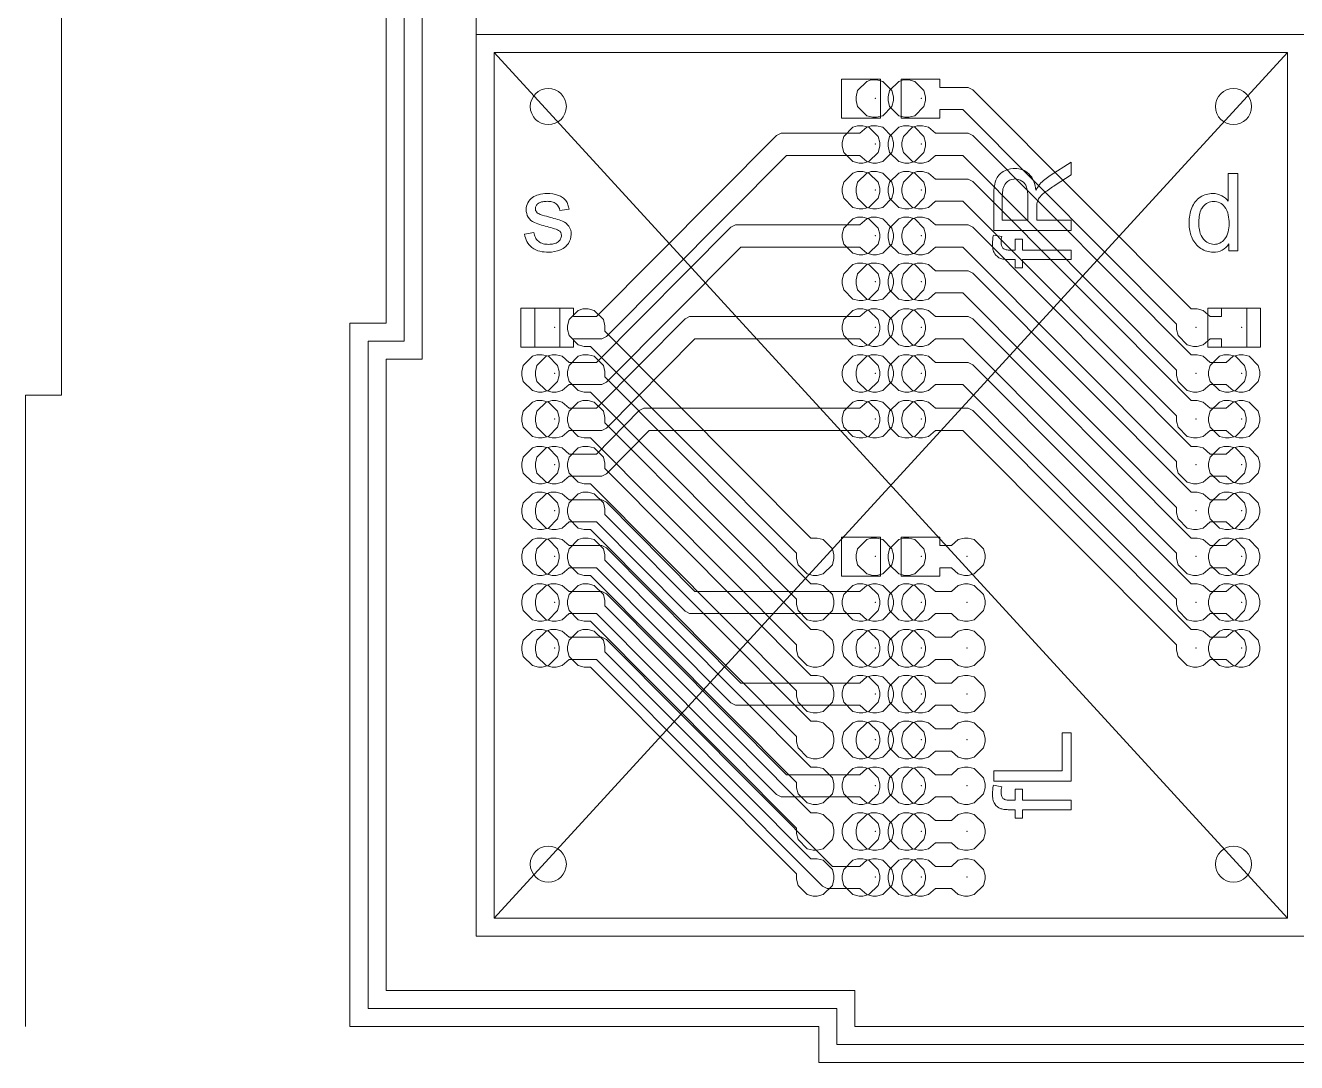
# Model space of a CAD drawing. Header units: millimetres. Extents: x -18 to 106, y 0 to 123.
# Drawn here: x -18 to 52.5, y 0 to 57.5 of the extents above; entities that cross this region are included whole.
import ezdxf

# ---------------------------------------------------------------- set-up
doc = ezdxf.new("R2010")
doc.units = ezdxf.units.MM
for name, color, linetype, lineweight, true_color in [('bottom', 5, 'CONTINUOUS', 5, 0x0000ff), ('drill', 1, 'CONTINUOUS', 5, 0xff0000), ('drill325', 7, 'CONTINUOUS', 5, 0xffffff), ('final_cut', 94, 'CONTINUOUS', 5, 0x007f00), ('okvir', 7, 'CONTINUOUS', 5, 0xffffff), ('rotacija', 23, 'CONTINUOUS', 5, 0xa56752), ('rotacija_unutarnja', 7, 'CONTINUOUS', 5, 0xffffff), ('rotacija_vanjska', 7, 'CONTINUOUS', 5, 0xffffff), ('slova', 7, 'CONTINUOUS', 5, 0xffffff), ('top', 6, 'CONTINUOUS', 5, 0xff00ff)]:
    doc.layers.add(name, color=color, linetype=linetype, lineweight=lineweight, true_color=true_color)

msp = doc.modelspace()

# ---------------------------------------------------------------- linework, layer by layer
at = {"layer": 'bottom'}
for points in [[(28.912667, 54.482), (28.912667, 54.482), (28.658667, 54.397333), (28.150667, 53.889333), (28.066, 53.550667), (28.066, 53.339), (28.150667, 53.000333), (28.658667, 52.492333), (28.997333, 52.407667), (29.209, 52.407667), (29.547667, 52.492333), (30.055667, 53.000333), (30.140333, 53.339), (30.140333, 53.550667), (30.055667, 53.889333), (29.547667, 54.397333), (29.209, 54.482)], [(30.563667, 54.524333), (30.563667, 54.524333), (30.563667, 52.365333), (32.722667, 52.365333), (32.722667, 52.831), (33.992667, 52.831), (45.846, 40.935333), (45.846, 40.639), (45.930667, 40.300333), (46.438667, 39.792333), (46.777333, 39.707667), (46.989, 39.707667), (47.327667, 39.792333), (47.708667, 40.131), (48.343667, 40.131), (48.343667, 39.665333), (50.502667, 39.665333), (50.502667, 41.824333), (48.343667, 41.824333), (48.343667, 41.358667), (47.708667, 41.358667), (47.327667, 41.697333), (46.989, 41.782), (46.650333, 41.782), (34.543, 53.931667), (34.289, 54.058667), (32.722667, 54.058667), (32.722667, 54.524333)], [(28.912667, 51.942), (28.912667, 51.942), (28.658667, 51.857333), (28.277667, 51.518667), (23.917333, 51.518667), (23.663333, 51.391667), (13.672667, 41.358667), (12.402667, 41.358667), (12.402667, 41.824333), (10.243667, 41.824333), (10.243667, 39.665333), (12.402667, 39.665333), (12.402667, 40.131), (13.969, 40.131), (14.223, 40.258), (24.213667, 50.291), (28.277667, 50.291), (28.658667, 49.952333), (28.997333, 49.867667), (29.209, 49.867667), (29.547667, 49.952333), (30.055667, 50.460333), (30.140333, 50.799), (30.140333, 51.010667), (30.055667, 51.349333), (29.547667, 51.857333), (29.209, 51.942)], [(31.452667, 51.942), (31.452667, 51.942), (31.198667, 51.857333), (30.690667, 51.349333), (30.606, 51.010667), (30.606, 50.799), (30.690667, 50.460333), (31.198667, 49.952333), (31.537333, 49.867667), (31.749, 49.867667), (32.087667, 49.952333), (32.468667, 50.291), (33.992667, 50.291), (45.846, 38.395333), (45.846, 38.099), (45.930667, 37.760333), (46.438667, 37.252333), (46.777333, 37.167667), (46.989, 37.167667), (47.327667, 37.252333), (47.708667, 37.591), (48.597667, 37.591), (48.978667, 37.252333), (49.317333, 37.167667), (49.529, 37.167667), (49.867667, 37.252333), (50.375667, 37.760333), (50.460333, 38.099), (50.460333, 38.310667), (50.375667, 38.649333), (49.867667, 39.157333), (49.529, 39.242), (49.317333, 39.242), (48.978667, 39.157333), (48.597667, 38.818667), (47.708667, 38.818667), (47.327667, 39.157333), (46.989, 39.242), (46.650333, 39.242), (34.543, 51.391667), (34.289, 51.518667), (32.468667, 51.518667), (32.087667, 51.857333), (31.749, 51.942)], [(28.912667, 49.402), (28.912667, 49.402), (28.658667, 49.317333), (28.150667, 48.809333), (28.066, 48.470667), (28.066, 48.259), (28.150667, 47.920333), (28.658667, 47.412333), (28.997333, 47.327667), (29.209, 47.327667), (29.547667, 47.412333), (30.055667, 47.920333), (30.140333, 48.259), (30.140333, 48.470667), (30.055667, 48.809333), (29.547667, 49.317333), (29.209, 49.402)], [(31.452667, 49.402), (31.452667, 49.402), (31.198667, 49.317333), (30.690667, 48.809333), (30.606, 48.470667), (30.606, 48.259), (30.690667, 47.920333), (31.198667, 47.412333), (31.537333, 47.327667), (31.749, 47.327667), (32.087667, 47.412333), (32.468667, 47.751), (33.992667, 47.751), (45.846, 35.855333), (45.846, 35.559), (45.930667, 35.220333), (46.438667, 34.712333), (46.777333, 34.627667), (46.989, 34.627667), (47.327667, 34.712333), (47.708667, 35.051), (48.597667, 35.051), (48.978667, 34.712333), (49.317333, 34.627667), (49.529, 34.627667), (49.867667, 34.712333), (50.375667, 35.220333), (50.460333, 35.559), (50.460333, 35.770667), (50.375667, 36.109333), (49.867667, 36.617333), (49.529, 36.702), (49.317333, 36.702), (48.978667, 36.617333), (48.597667, 36.278667), (47.708667, 36.278667), (47.327667, 36.617333), (46.989, 36.702), (46.650333, 36.702), (34.543, 48.851667), (34.289, 48.978667), (32.468667, 48.978667), (32.087667, 49.317333), (31.749, 49.402)], [(28.912667, 46.862), (28.912667, 46.862), (28.658667, 46.777333), (28.277667, 46.438667), (21.377333, 46.438667), (21.123333, 46.311667), (13.672667, 38.818667), (12.148667, 38.818667), (11.767667, 39.157333), (11.429, 39.242), (11.217333, 39.242), (10.878667, 39.157333), (10.370667, 38.649333), (10.286, 38.310667), (10.286, 38.099), (10.370667, 37.760333), (10.878667, 37.252333), (11.217333, 37.167667), (11.429, 37.167667), (11.767667, 37.252333), (12.148667, 37.591), (13.969, 37.591), (14.223, 37.718), (21.673667, 45.211), (28.277667, 45.211), (28.658667, 44.872333), (28.997333, 44.787667), (29.209, 44.787667), (29.547667, 44.872333), (30.055667, 45.380333), (30.140333, 45.719), (30.140333, 45.930667), (30.055667, 46.269333), (29.547667, 46.777333), (29.209, 46.862)], [(31.452667, 46.862), (31.452667, 46.862), (31.198667, 46.777333), (30.690667, 46.269333), (30.606, 45.930667), (30.606, 45.719), (30.690667, 45.380333), (31.198667, 44.872333), (31.537333, 44.787667), (31.749, 44.787667), (32.087667, 44.872333), (32.468667, 45.211), (33.992667, 45.211), (45.846, 33.315333), (45.846, 33.019), (45.930667, 32.680333), (46.438667, 32.172333), (46.777333, 32.087667), (46.989, 32.087667), (47.327667, 32.172333), (47.708667, 32.511), (48.597667, 32.511), (48.978667, 32.172333), (49.317333, 32.087667), (49.529, 32.087667), (49.867667, 32.172333), (50.375667, 32.680333), (50.460333, 33.019), (50.460333, 33.230667), (50.375667, 33.569333), (49.867667, 34.077333), (49.529, 34.162), (49.317333, 34.162), (48.978667, 34.077333), (48.597667, 33.738667), (47.708667, 33.738667), (47.327667, 34.077333), (46.989, 34.162), (46.650333, 34.162), (34.543, 46.311667), (34.289, 46.438667), (32.468667, 46.438667), (32.087667, 46.777333), (31.749, 46.862)], [(28.912667, 44.322), (28.912667, 44.322), (28.658667, 44.237333), (28.150667, 43.729333), (28.066, 43.390667), (28.066, 43.179), (28.150667, 42.840333), (28.658667, 42.332333), (28.997333, 42.247667), (29.209, 42.247667), (29.547667, 42.332333), (30.055667, 42.840333), (30.140333, 43.179), (30.140333, 43.390667), (30.055667, 43.729333), (29.547667, 44.237333), (29.209, 44.322)], [(31.452667, 44.322), (31.452667, 44.322), (31.198667, 44.237333), (30.690667, 43.729333), (30.606, 43.390667), (30.606, 43.179), (30.690667, 42.840333), (31.198667, 42.332333), (31.537333, 42.247667), (31.749, 42.247667), (32.087667, 42.332333), (32.468667, 42.671), (33.992667, 42.671), (45.846, 30.775333), (45.846, 30.479), (45.930667, 30.140333), (46.438667, 29.632333), (46.777333, 29.547667), (46.989, 29.547667), (47.327667, 29.632333), (47.708667, 29.971), (48.597667, 29.971), (48.978667, 29.632333), (49.317333, 29.547667), (49.529, 29.547667), (49.867667, 29.632333), (50.375667, 30.140333), (50.460333, 30.479), (50.460333, 30.690667), (50.375667, 31.029333), (49.867667, 31.537333), (49.529, 31.622), (49.317333, 31.622), (48.978667, 31.537333), (48.597667, 31.198667), (47.708667, 31.198667), (47.327667, 31.537333), (46.989, 31.622), (46.650333, 31.622), (34.543, 43.771667), (34.289, 43.898667), (32.468667, 43.898667), (32.087667, 44.237333), (31.749, 44.322)], [(28.912667, 41.782), (28.912667, 41.782), (28.658667, 41.697333), (28.277667, 41.358667), (18.837333, 41.358667), (18.583333, 41.231667), (13.672667, 36.278667), (12.148667, 36.278667), (11.767667, 36.617333), (11.429, 36.702), (11.217333, 36.702), (10.878667, 36.617333), (10.370667, 36.109333), (10.286, 35.770667), (10.286, 35.559), (10.370667, 35.220333), (10.878667, 34.712333), (11.217333, 34.627667), (11.429, 34.627667), (11.767667, 34.712333), (12.148667, 35.051), (13.969, 35.051), (14.223, 35.178), (19.133667, 40.131), (28.277667, 40.131), (28.658667, 39.792333), (28.997333, 39.707667), (29.209, 39.707667), (29.547667, 39.792333), (30.055667, 40.300333), (30.140333, 40.639), (30.140333, 40.850667), (30.055667, 41.189333), (29.547667, 41.697333), (29.209, 41.782)], [(31.452667, 41.782), (31.452667, 41.782), (31.198667, 41.697333), (30.690667, 41.189333), (30.606, 40.850667), (30.606, 40.639), (30.690667, 40.300333), (31.198667, 39.792333), (31.537333, 39.707667), (31.749, 39.707667), (32.087667, 39.792333), (32.468667, 40.131), (33.992667, 40.131), (45.846, 28.235333), (45.846, 27.939), (45.930667, 27.600333), (46.438667, 27.092333), (46.777333, 27.007667), (46.989, 27.007667), (47.327667, 27.092333), (47.708667, 27.431), (48.597667, 27.431), (48.978667, 27.092333), (49.317333, 27.007667), (49.529, 27.007667), (49.867667, 27.092333), (50.375667, 27.600333), (50.460333, 27.939), (50.460333, 28.150667), (50.375667, 28.489333), (49.867667, 28.997333), (49.529, 29.082), (49.317333, 29.082), (48.978667, 28.997333), (48.597667, 28.658667), (47.708667, 28.658667), (47.327667, 28.997333), (46.989, 29.082), (46.650333, 29.082), (34.543, 41.231667), (34.289, 41.358667), (32.468667, 41.358667), (32.087667, 41.697333), (31.749, 41.782)], [(28.912667, 39.242), (28.912667, 39.242), (28.658667, 39.157333), (28.150667, 38.649333), (28.066, 38.310667), (28.066, 38.099), (28.150667, 37.760333), (28.658667, 37.252333), (28.997333, 37.167667), (29.209, 37.167667), (29.547667, 37.252333), (30.055667, 37.760333), (30.140333, 38.099), (30.140333, 38.310667), (30.055667, 38.649333), (29.547667, 39.157333), (29.209, 39.242)], [(31.452667, 39.242), (31.452667, 39.242), (31.198667, 39.157333), (30.690667, 38.649333), (30.606, 38.310667), (30.606, 38.099), (30.690667, 37.760333), (31.198667, 37.252333), (31.537333, 37.167667), (31.749, 37.167667), (32.087667, 37.252333), (32.468667, 37.591), (33.992667, 37.591), (45.846, 25.695333), (45.846, 25.399), (45.930667, 25.060333), (46.438667, 24.552333), (46.777333, 24.467667), (46.989, 24.467667), (47.327667, 24.552333), (47.708667, 24.891), (48.597667, 24.891), (48.978667, 24.552333), (49.317333, 24.467667), (49.529, 24.467667), (49.867667, 24.552333), (50.375667, 25.060333), (50.460333, 25.399), (50.460333, 25.610667), (50.375667, 25.949333), (49.867667, 26.457333), (49.529, 26.542), (49.317333, 26.542), (48.978667, 26.457333), (48.597667, 26.118667), (47.708667, 26.118667), (47.327667, 26.457333), (46.989, 26.542), (46.650333, 26.542), (34.543, 38.691667), (34.289, 38.818667), (32.468667, 38.818667), (32.087667, 39.157333), (31.749, 39.242)], [(28.912667, 36.702), (28.912667, 36.702), (28.658667, 36.617333), (28.277667, 36.278667), (16.297333, 36.278667), (16.043333, 36.151667), (13.672667, 33.738667), (12.148667, 33.738667), (11.767667, 34.077333), (11.429, 34.162), (11.217333, 34.162), (10.878667, 34.077333), (10.370667, 33.569333), (10.286, 33.230667), (10.286, 33.019), (10.370667, 32.680333), (10.878667, 32.172333), (11.217333, 32.087667), (11.429, 32.087667), (11.767667, 32.172333), (12.148667, 32.511), (13.969, 32.511), (14.223, 32.638), (16.593667, 35.051), (28.277667, 35.051), (28.658667, 34.712333), (28.997333, 34.627667), (29.209, 34.627667), (29.547667, 34.712333), (30.055667, 35.220333), (30.140333, 35.559), (30.140333, 35.770667), (30.055667, 36.109333), (29.547667, 36.617333), (29.209, 36.702)], [(31.452667, 36.702), (31.452667, 36.702), (31.198667, 36.617333), (30.690667, 36.109333), (30.606, 35.770667), (30.606, 35.559), (30.690667, 35.220333), (31.198667, 34.712333), (31.537333, 34.627667), (31.749, 34.627667), (32.087667, 34.712333), (32.468667, 35.051), (33.992667, 35.051), (45.846, 23.155333), (45.846, 22.859), (45.930667, 22.520333), (46.438667, 22.012333), (46.777333, 21.927667), (46.989, 21.927667), (47.327667, 22.012333), (47.708667, 22.351), (48.597667, 22.351), (48.978667, 22.012333), (49.317333, 21.927667), (49.529, 21.927667), (49.867667, 22.012333), (50.375667, 22.520333), (50.460333, 22.859), (50.460333, 23.070667), (50.375667, 23.409333), (49.867667, 23.917333), (49.529, 24.002), (49.317333, 24.002), (48.978667, 23.917333), (48.597667, 23.578667), (47.708667, 23.578667), (47.327667, 23.917333), (46.989, 24.002), (46.650333, 24.002), (34.543, 36.151667), (34.289, 36.278667), (32.468667, 36.278667), (32.087667, 36.617333), (31.749, 36.702)], [(11.132667, 31.622), (11.132667, 31.622), (10.878667, 31.537333), (10.370667, 31.029333), (10.286, 30.690667), (10.286, 30.479), (10.370667, 30.140333), (10.878667, 29.632333), (11.217333, 29.547667), (11.429, 29.547667), (11.767667, 29.632333), (12.148667, 29.971), (13.672667, 29.971), (18.583333, 25.018), (18.837333, 24.891), (28.277667, 24.891), (28.658667, 24.552333), (28.997333, 24.467667), (29.209, 24.467667), (29.547667, 24.552333), (30.055667, 25.060333), (30.140333, 25.399), (30.140333, 25.610667), (30.055667, 25.949333), (29.547667, 26.457333), (29.209, 26.542), (28.997333, 26.542), (28.658667, 26.457333), (28.277667, 26.118667), (19.133667, 26.118667), (14.223, 31.071667), (13.969, 31.198667), (12.148667, 31.198667), (11.767667, 31.537333), (11.429, 31.622)], [(11.132667, 29.082), (11.132667, 29.082), (10.878667, 28.997333), (10.370667, 28.489333), (10.286, 28.150667), (10.286, 27.939), (10.370667, 27.600333), (10.878667, 27.092333), (11.217333, 27.007667), (11.429, 27.007667), (11.767667, 27.092333), (12.148667, 27.431), (13.672667, 27.431), (21.123333, 19.938), (21.377333, 19.811), (28.277667, 19.811), (28.658667, 19.472333), (28.997333, 19.387667), (29.209, 19.387667), (29.547667, 19.472333), (30.055667, 19.980333), (30.140333, 20.319), (30.140333, 20.530667), (30.055667, 20.869333), (29.547667, 21.377333), (29.209, 21.462), (28.997333, 21.462), (28.658667, 21.377333), (28.277667, 21.038667), (21.673667, 21.038667), (14.223, 28.531667), (13.969, 28.658667), (12.148667, 28.658667), (11.767667, 28.997333), (11.429, 29.082)], [(28.912667, 29.082), (28.912667, 29.082), (28.658667, 28.997333), (28.150667, 28.489333), (28.066, 28.150667), (28.066, 27.939), (28.150667, 27.600333), (28.658667, 27.092333), (28.997333, 27.007667), (29.209, 27.007667), (29.547667, 27.092333), (30.055667, 27.600333), (30.140333, 27.939), (30.140333, 28.150667), (30.055667, 28.489333), (29.547667, 28.997333), (29.209, 29.082)], [(30.563667, 29.124333), (30.563667, 29.124333), (30.563667, 26.965333), (32.722667, 26.965333), (32.722667, 27.431), (33.357667, 27.431), (33.738667, 27.092333), (34.077333, 27.007667), (34.289, 27.007667), (34.627667, 27.092333), (35.135667, 27.600333), (35.220333, 27.939), (35.220333, 28.150667), (35.135667, 28.489333), (34.627667, 28.997333), (34.289, 29.082), (34.077333, 29.082), (33.738667, 28.997333), (33.357667, 28.658667), (32.722667, 28.658667), (32.722667, 29.124333)], [(11.132667, 26.542), (11.132667, 26.542), (10.878667, 26.457333), (10.370667, 25.949333), (10.286, 25.610667), (10.286, 25.399), (10.370667, 25.060333), (10.878667, 24.552333), (11.217333, 24.467667), (11.429, 24.467667), (11.767667, 24.552333), (12.148667, 24.891), (13.672667, 24.891), (23.663333, 14.858), (23.917333, 14.731), (28.277667, 14.731), (28.658667, 14.392333), (28.997333, 14.307667), (29.209, 14.307667), (29.547667, 14.392333), (30.055667, 14.900333), (30.140333, 15.239), (30.140333, 15.450667), (30.055667, 15.789333), (29.547667, 16.297333), (29.209, 16.382), (28.997333, 16.382), (28.658667, 16.297333), (28.277667, 15.958667), (24.213667, 15.958667), (14.223, 25.991667), (13.969, 26.118667), (12.148667, 26.118667), (11.767667, 26.457333), (11.429, 26.542)], [(31.452667, 26.542), (31.452667, 26.542), (31.198667, 26.457333), (30.690667, 25.949333), (30.606, 25.610667), (30.606, 25.399), (30.690667, 25.060333), (31.198667, 24.552333), (31.537333, 24.467667), (31.749, 24.467667), (32.087667, 24.552333), (32.468667, 24.891), (33.357667, 24.891), (33.738667, 24.552333), (34.077333, 24.467667), (34.289, 24.467667), (34.627667, 24.552333), (35.135667, 25.060333), (35.220333, 25.399), (35.220333, 25.610667), (35.135667, 25.949333), (34.627667, 26.457333), (34.289, 26.542), (34.077333, 26.542), (33.738667, 26.457333), (33.357667, 26.118667), (32.468667, 26.118667), (32.087667, 26.457333), (31.749, 26.542)], [(11.132667, 24.002), (11.132667, 24.002), (10.878667, 23.917333), (10.370667, 23.409333), (10.286, 23.070667), (10.286, 22.859), (10.370667, 22.520333), (10.878667, 22.012333), (11.217333, 21.927667), (11.429, 21.927667), (11.767667, 22.012333), (12.148667, 22.351), (13.672667, 22.351), (26.203333, 9.778), (26.457333, 9.651), (28.277667, 9.651), (28.658667, 9.312333), (28.997333, 9.227667), (29.209, 9.227667), (29.547667, 9.312333), (30.055667, 9.820333), (30.140333, 10.159), (30.140333, 10.370667), (30.055667, 10.709333), (29.547667, 11.217333), (29.209, 11.302), (28.997333, 11.302), (28.658667, 11.217333), (28.277667, 10.878667), (26.753667, 10.878667), (14.223, 23.451667), (13.969, 23.578667), (12.148667, 23.578667), (11.767667, 23.917333), (11.429, 24.002)], [(28.912667, 24.002), (28.912667, 24.002), (28.658667, 23.917333), (28.150667, 23.409333), (28.066, 23.070667), (28.066, 22.859), (28.150667, 22.520333), (28.658667, 22.012333), (28.997333, 21.927667), (29.209, 21.927667), (29.547667, 22.012333), (30.055667, 22.520333), (30.140333, 22.859), (30.140333, 23.070667), (30.055667, 23.409333), (29.547667, 23.917333), (29.209, 24.002)], [(31.452667, 24.002), (31.452667, 24.002), (31.198667, 23.917333), (30.690667, 23.409333), (30.606, 23.070667), (30.606, 22.859), (30.690667, 22.520333), (31.198667, 22.012333), (31.537333, 21.927667), (31.749, 21.927667), (32.087667, 22.012333), (32.468667, 22.351), (33.357667, 22.351), (33.738667, 22.012333), (34.077333, 21.927667), (34.289, 21.927667), (34.627667, 22.012333), (35.135667, 22.520333), (35.220333, 22.859), (35.220333, 23.070667), (35.135667, 23.409333), (34.627667, 23.917333), (34.289, 24.002), (34.077333, 24.002), (33.738667, 23.917333), (33.357667, 23.578667), (32.468667, 23.578667), (32.087667, 23.917333), (31.749, 24.002)], [(31.452667, 21.462), (31.452667, 21.462), (31.198667, 21.377333), (30.690667, 20.869333), (30.606, 20.530667), (30.606, 20.319), (30.690667, 19.980333), (31.198667, 19.472333), (31.537333, 19.387667), (31.749, 19.387667), (32.087667, 19.472333), (32.468667, 19.811), (33.357667, 19.811), (33.738667, 19.472333), (34.077333, 19.387667), (34.289, 19.387667), (34.627667, 19.472333), (35.135667, 19.980333), (35.220333, 20.319), (35.220333, 20.530667), (35.135667, 20.869333), (34.627667, 21.377333), (34.289, 21.462), (34.077333, 21.462), (33.738667, 21.377333), (33.357667, 21.038667), (32.468667, 21.038667), (32.087667, 21.377333), (31.749, 21.462)], [(28.912667, 18.922), (28.912667, 18.922), (28.658667, 18.837333), (28.150667, 18.329333), (28.066, 17.990667), (28.066, 17.779), (28.150667, 17.440333), (28.658667, 16.932333), (28.997333, 16.847667), (29.209, 16.847667), (29.547667, 16.932333), (30.055667, 17.440333), (30.140333, 17.779), (30.140333, 17.990667), (30.055667, 18.329333), (29.547667, 18.837333), (29.209, 18.922)], [(31.452667, 18.922), (31.452667, 18.922), (31.198667, 18.837333), (30.690667, 18.329333), (30.606, 17.990667), (30.606, 17.779), (30.690667, 17.440333), (31.198667, 16.932333), (31.537333, 16.847667), (31.749, 16.847667), (32.087667, 16.932333), (32.468667, 17.271), (33.357667, 17.271), (33.738667, 16.932333), (34.077333, 16.847667), (34.289, 16.847667), (34.627667, 16.932333), (35.135667, 17.440333), (35.220333, 17.779), (35.220333, 17.990667), (35.135667, 18.329333), (34.627667, 18.837333), (34.289, 18.922), (34.077333, 18.922), (33.738667, 18.837333), (33.357667, 18.498667), (32.468667, 18.498667), (32.087667, 18.837333), (31.749, 18.922)], [(31.452667, 16.382), (31.452667, 16.382), (31.198667, 16.297333), (30.690667, 15.789333), (30.606, 15.450667), (30.606, 15.239), (30.690667, 14.900333), (31.198667, 14.392333), (31.537333, 14.307667), (31.749, 14.307667), (32.087667, 14.392333), (32.468667, 14.731), (33.357667, 14.731), (33.738667, 14.392333), (34.077333, 14.307667), (34.289, 14.307667), (34.627667, 14.392333), (35.135667, 14.900333), (35.220333, 15.239), (35.220333, 15.450667), (35.135667, 15.789333), (34.627667, 16.297333), (34.289, 16.382), (34.077333, 16.382), (33.738667, 16.297333), (33.357667, 15.958667), (32.468667, 15.958667), (32.087667, 16.297333), (31.749, 16.382)], [(28.912667, 13.842), (28.912667, 13.842), (28.658667, 13.757333), (28.150667, 13.249333), (28.066, 12.910667), (28.066, 12.699), (28.150667, 12.360333), (28.658667, 11.852333), (28.997333, 11.767667), (29.209, 11.767667), (29.547667, 11.852333), (30.055667, 12.360333), (30.140333, 12.699), (30.140333, 12.910667), (30.055667, 13.249333), (29.547667, 13.757333), (29.209, 13.842)], [(31.452667, 13.842), (31.452667, 13.842), (31.198667, 13.757333), (30.690667, 13.249333), (30.606, 12.910667), (30.606, 12.699), (30.690667, 12.360333), (31.198667, 11.852333), (31.537333, 11.767667), (31.749, 11.767667), (32.087667, 11.852333), (32.468667, 12.191), (33.357667, 12.191), (33.738667, 11.852333), (34.077333, 11.767667), (34.289, 11.767667), (34.627667, 11.852333), (35.135667, 12.360333), (35.220333, 12.699), (35.220333, 12.910667), (35.135667, 13.249333), (34.627667, 13.757333), (34.289, 13.842), (34.077333, 13.842), (33.738667, 13.757333), (33.357667, 13.418667), (32.468667, 13.418667), (32.087667, 13.757333), (31.749, 13.842)], [(31.452667, 11.302), (31.452667, 11.302), (31.198667, 11.217333), (30.690667, 10.709333), (30.606, 10.370667), (30.606, 10.159), (30.690667, 9.820333), (31.198667, 9.312333), (31.537333, 9.227667), (31.749, 9.227667), (32.087667, 9.312333), (32.468667, 9.651), (33.357667, 9.651), (33.738667, 9.312333), (34.077333, 9.227667), (34.289, 9.227667), (34.627667, 9.312333), (35.135667, 9.820333), (35.220333, 10.159), (35.220333, 10.370667), (35.135667, 10.709333), (34.627667, 11.217333), (34.289, 11.302), (34.077333, 11.302), (33.738667, 11.217333), (33.357667, 10.878667), (32.468667, 10.878667), (32.087667, 11.217333), (31.749, 11.302)]]:
    msp.add_lwpolyline(points, close=True, dxfattribs=at)
at = {"layer": 'drill'}
for p in [(29.14, 53.46), (31.68, 53.46), (29.14, 50.92), (31.68, 50.92), (29.14, 48.38), (31.68, 48.38), (29.14, 45.84), (31.68, 45.84), (29.14, 43.3), (31.68, 43.3), (11.36, 40.76), (29.14, 40.76), (31.68, 40.76), (46.92, 40.76), (49.46, 40.76), (11.36, 38.22), (29.14, 38.22), (31.68, 38.22), (46.92, 38.22), (49.46, 38.22), (11.36, 35.68), (29.14, 35.68), (31.68, 35.68), (46.92, 35.68), (49.46, 35.68), (11.36, 33.14), (46.92, 33.14), (49.46, 33.14), (11.36, 30.6), (46.92, 30.6), (49.46, 30.6), (11.36, 28.06), (29.14, 28.06), (31.68, 28.06), (34.22, 28.06), (46.92, 28.06), (49.46, 28.06), (11.36, 25.52), (29.14, 25.52), (31.68, 25.52), (34.22, 25.52), (46.92, 25.52), (49.46, 25.52), (11.36, 22.98), (29.14, 22.98), (31.68, 22.98), (34.22, 22.98), (46.92, 22.98), (49.46, 22.98), (29.14, 20.44), (31.68, 20.44), (34.22, 20.44), (29.14, 17.9), (31.68, 17.9), (34.22, 17.9), (29.14, 15.36), (31.68, 15.36), (34.22, 15.36), (29.14, 12.82), (31.68, 12.82), (34.22, 12.82), (29.14, 10.28), (31.68, 10.28), (34.22, 10.28)]:
    msp.add_point(p, dxfattribs=at)
at = {"layer": 'drill325'}
for centre in [(11, 53), (49, 53), (11, 11), (49, 11)]:
    msp.add_circle(centre, 1, dxfattribs=at)
at = {"layer": 'final_cut'}
for p, q in [((7, 57), (7, 107)), ((7, 7), (7, 57)), ((7, 57), (53, 57)), ((53, 57), (7, 57)), ((53, 7), (7, 7))]:
    msp.add_line(p, q, dxfattribs=at)
at = {"layer": 'okvir'}
for p, q in [((8, 8), (8, 56)), ((8, 56), (52, 56)), ((8, 8), (52, 56)), ((8, 56), (52, 8)), ((52, 56), (52, 8)), ((52, 8), (8, 8))]:
    msp.add_line(p, q, dxfattribs=at)
at = {"layer": 'rotacija'}
for p, q in [((3, 40), (3, 69)), ((1, 3), (1, 40)), ((1, 40), (3, 40)), ((27, 3), (1, 3)), ((27, 1), (27, 3)), ((61, 1), (27, 1))]:
    msp.add_line(p, q, dxfattribs=at)
at = {"layer": 'rotacija_unutarnja'}
for p, q in [((-16, 37), (-16, 72)), ((4, 70), (4, 39)), ((4, 39), (2, 39)), ((2, 39), (2, 4)), ((-18, 2), (-18, 37)), ((-18, 37), (-16, 37)), ((2, 4), (28, 4)), ((28, 4), (28, 2)), ((28, 2), (60, 2))]:
    msp.add_line(p, q, dxfattribs=at)
at = {"layer": 'rotacija_vanjska'}
for p, q in [((2, 68), (2, 41)), ((2, 41), (0, 41)), ((0, 41), (0, 2)), ((0, 2), (26, 2)), ((26, 2), (26, 0)), ((26, 0), (62, 0))]:
    msp.add_line(p, q, dxfattribs=at)
at = {"layer": 'slova'}
for points in [[(36.7808, 49.5694), (36.7808, 49.5694, -0.019738802), (36.877, 49.5723, -0.090663314), (37.2916, 49.5008, -0.1004049), (37.6475, 49.2764, -0.109965988), (37.9234, 48.8528, -0.059707503), (38.0459, 48.3623, -0.067053305), (38.2598, 48.7051, -0.062673536), (38.8311, 49.1768), (40, 49.9238), (40, 49.209), (39.1064, 48.6406, 0.021288879), (38.5146, 48.2305, 0.025751864), (38.3598, 48.0966, 0.056783476), (38.2275, 47.9404, 0.084867304), (38.1133, 47.6826, 0.043269496), (38.0928, 47.3662), (38.0928, 46.707), (40, 46.707), (40, 46.1387), (35.7051, 46.1387), (35.7051, 48.043, -0.027009431), (35.7266, 48.4845, -0.063782222), (35.8223, 48.916, -0.170367614), (36.2295, 49.3936, -0.120349706), (36.7808, 49.5694)], [(36.8189, 48.9852), (36.8189, 48.9852, 0.20190829), (36.376, 48.7637, 0.125262567), (36.2166, 48.4323, 0.056436988), (36.1797, 48.0664), (36.1797, 46.707), (37.6006, 46.707), (37.6006, 47.9287, 0.026941506), (37.5855, 48.2366, 0.057667967), (37.5215, 48.5381, 0.164172167), (37.2637, 48.8721, 0.146155297), (36.877, 48.9863, 0.022773871), (36.8189, 48.9852)], [(46.5397, 46.3993), (46.5397, 46.3993, -0.019079927), (46.5366, 46.5527, -0.098163877), (46.6919, 47.3965, -0.069767846), (46.8794, 47.7243, -0.082856712), (47.1577, 47.9795, -0.148346382), (47.8521, 48.1816, -0.127150601), (48.353, 48.0615, -0.115562133), (48.7104, 47.7539), (48.7104, 49.2949), (49.2349, 49.2949), (49.2349, 45), (48.7456, 45), (48.7456, 45.3926, -0.132731032), (48.3739, 45.0421, -0.121695522), (47.8755, 44.9297, -0.149031777), (47.1899, 45.1348, -0.139703635), (46.7065, 45.7061, -0.089342473), (46.5397, 46.3993)], [(11.9737, 45.2522), (11.9737, 45.2522, -0.090995547), (11.6709, 45.0557, -0.103170795), (11.0146, 44.9297, -0.05708331), (10.5311, 44.9797, -0.10983693), (10.0889, 45.1816, -0.107792258), (9.8173, 45.5176, -0.07433003), (9.6846, 45.9287), (10.2061, 46.0107, 0.076995631), (10.2821, 45.7475, 0.1080417), (10.4492, 45.5303, 0.109165798), (10.716, 45.398, 0.064176682), (11.0117, 45.3633, 0.055259488), (11.2935, 45.3913, 0.117843236), (11.5508, 45.5098, 0.095037802), (11.6786, 45.6639, 0.124291444), (11.7266, 45.8584, 0.268831182), (11.5713, 46.1396, 0.049495786), (11.4418, 46.1988, 0.023639034), (11.0322, 46.3184, -0.010100312), (10.6246, 46.4291, -0.033285731), (10.2266, 46.5703, -0.142926269), (9.8867, 46.8662, -0.138479584), (9.7725, 47.2852, -0.124881429), (9.8662, 47.6689, -0.115674965), (10.127, 47.9648, -0.085237029), (10.4609, 48.1172, -0.073543853), (10.918, 48.1816, -0.091077406), (11.5596, 48.0762, -0.056417259), (11.7855, 47.9624, -0.089036289), (11.9697, 47.7891, -0.073270118), (12.0885, 47.5594, -0.044401342), (12.1514, 47.3086), (11.6357, 47.2383, 0.197280871), (11.4307, 47.6133, 0.109683111), (11.2047, 47.7207, 0.060437349), (10.9561, 47.748, 0.044328181), (10.6878, 47.7269, 0.11674799), (10.4375, 47.6279, 0.094643099), (10.3259, 47.5061, 0.136667431), (10.2822, 47.3467, 0.172963814), (10.3467, 47.1621, 0.132704537), (10.5488, 47.0215, 0.011614069), (11.0146, 46.8867, -0.008062776), (11.4081, 46.7756, -0.026860424), (11.7939, 46.6406, -0.144997534), (12.1426, 46.3652, -0.154279083), (12.2686, 45.9141, -0.150394559), (12.1133, 45.416, -0.053962644), (11.9737, 45.2522)], [(47.081, 46.4266), (47.081, 46.4266, 0.042496193), (47.1276, 46.0843, 0.118184584), (47.3306, 45.6592, 0.097051036), (47.594, 45.443, 0.122079086), (47.9253, 45.3633, 0.230048657), (48.5112, 45.6445, 0.119066122), (48.7073, 46.0557, 0.057682631), (48.7544, 46.5088, 0.052558963), (48.7083, 46.9978, 0.118464565), (48.5083, 47.4463, 0.104297845), (48.2403, 47.6671, 0.1190576), (47.9019, 47.7451, 0.235113309), (47.313, 47.458, 0.071806812), (47.192, 47.2525, 0.063396521), (47.1017, 46.9081, 0.035254175), (47.0786, 46.5527, 0.015490651), (47.081, 46.4266)], [(36.1445, 45.7959), (36.1445, 45.7959, 0.044055791), (36.1152, 45.4854, 0.058748373), (36.134, 45.3056, 0.140773015), (36.2178, 45.1455, 0.140789956), (36.4011, 45.0626, 0.047371128), (36.6016, 45.0459), (36.8887, 45.0459), (36.8887, 45.6523), (37.2988, 45.6523), (37.2988, 45.0459), (40, 45.0459), (40, 44.5215), (37.2988, 44.5215), (37.2988, 44.0557), (36.8887, 44.0557), (36.8887, 44.5215), (36.5576, 44.5215, -0.023289617), (36.3226, 44.5313, -0.060740536), (36.0918, 44.5771, -0.163054124), (35.7607, 44.8438, -0.095721543), (35.6576, 45.104, -0.050741518), (35.6318, 45.3828, -0.047794877), (35.6846, 45.875), (36.1445, 45.7959)], [(40, 14.5439), (40, 14.5439), (40, 14.0195), (37.2988, 14.0195), (37.2988, 13.5537), (36.8887, 13.5537), (36.8887, 14.0195), (36.5576, 14.0195, -0.023290491), (36.3226, 14.0294, -0.060740536), (36.0918, 14.0752, -0.163021827), (35.7607, 14.3418, -0.095755152), (35.6576, 14.6021, -0.050741518), (35.6318, 14.8809, -0.047785418), (35.6846, 15.373), (36.1445, 15.2939, 0.044055791), (36.1152, 14.9834, 0.058716667), (36.134, 14.8037, 0.140773015), (36.2178, 14.6436, 0.140789956), (36.4011, 14.5607, 0.047370858), (36.6016, 14.5439), (36.8887, 14.5439), (36.8887, 15.1504), (37.2988, 15.1504), (37.2988, 14.5439), (40, 14.5439)]]:
    msp.add_lwpolyline(points, format="xyb", dxfattribs=at)
msp.add_lwpolyline([(40, 15.6045), (40, 15.6045), (35.7051, 15.6045), (35.7051, 16.1729), (39.4932, 16.1729), (39.4932, 18.2881), (40, 18.2881), (40, 15.6045)], dxfattribs=at)
at = {"layer": 'top'}
for points in [[(27.261667, 54.524333), (27.261667, 54.524333), (27.261667, 52.365333), (29.420667, 52.365333), (29.420667, 54.524333)], [(30.690667, 54.482), (30.690667, 54.482), (30.436667, 54.397333), (29.928667, 53.889333), (29.844, 53.550667), (29.844, 53.339), (29.928667, 53.000333), (30.436667, 52.492333), (30.775333, 52.407667), (30.987, 52.407667), (31.325667, 52.492333), (31.833667, 53.000333), (31.918333, 53.339), (31.918333, 53.550667), (31.833667, 53.889333), (31.325667, 54.397333), (30.987, 54.482)], [(28.150667, 51.942), (28.150667, 51.942), (27.896667, 51.857333), (27.388667, 51.349333), (27.304, 51.010667), (27.304, 50.799), (27.388667, 50.460333), (27.896667, 49.952333), (28.235333, 49.867667), (28.447, 49.867667), (28.785667, 49.952333), (29.293667, 50.460333), (29.378333, 50.799), (29.378333, 51.010667), (29.293667, 51.349333), (28.785667, 51.857333), (28.447, 51.942)], [(30.690667, 51.942), (30.690667, 51.942), (30.436667, 51.857333), (29.928667, 51.349333), (29.844, 51.010667), (29.844, 50.799), (29.928667, 50.460333), (30.436667, 49.952333), (30.775333, 49.867667), (30.987, 49.867667), (31.325667, 49.952333), (31.833667, 50.460333), (31.918333, 50.799), (31.918333, 51.010667), (31.833667, 51.349333), (31.325667, 51.857333), (30.987, 51.942)], [(28.150667, 49.402), (28.150667, 49.402), (27.896667, 49.317333), (27.388667, 48.809333), (27.304, 48.470667), (27.304, 48.259), (27.388667, 47.920333), (27.896667, 47.412333), (28.235333, 47.327667), (28.447, 47.327667), (28.785667, 47.412333), (29.293667, 47.920333), (29.378333, 48.259), (29.378333, 48.470667), (29.293667, 48.809333), (28.785667, 49.317333), (28.447, 49.402)], [(30.690667, 49.402), (30.690667, 49.402), (30.436667, 49.317333), (29.928667, 48.809333), (29.844, 48.470667), (29.844, 48.259), (29.928667, 47.920333), (30.436667, 47.412333), (30.775333, 47.327667), (30.987, 47.327667), (31.325667, 47.412333), (31.833667, 47.920333), (31.918333, 48.259), (31.918333, 48.470667), (31.833667, 48.809333), (31.325667, 49.317333), (30.987, 49.402)], [(28.150667, 46.862), (28.150667, 46.862), (27.896667, 46.777333), (27.388667, 46.269333), (27.304, 45.930667), (27.304, 45.719), (27.388667, 45.380333), (27.896667, 44.872333), (28.235333, 44.787667), (28.447, 44.787667), (28.785667, 44.872333), (29.293667, 45.380333), (29.378333, 45.719), (29.378333, 45.930667), (29.293667, 46.269333), (28.785667, 46.777333), (28.447, 46.862)], [(30.690667, 46.862), (30.690667, 46.862), (30.436667, 46.777333), (29.928667, 46.269333), (29.844, 45.930667), (29.844, 45.719), (29.928667, 45.380333), (30.436667, 44.872333), (30.775333, 44.787667), (30.987, 44.787667), (31.325667, 44.872333), (31.833667, 45.380333), (31.918333, 45.719), (31.918333, 45.930667), (31.833667, 46.269333), (31.325667, 46.777333), (30.987, 46.862)], [(28.150667, 44.322), (28.150667, 44.322), (27.896667, 44.237333), (27.388667, 43.729333), (27.304, 43.390667), (27.304, 43.179), (27.388667, 42.840333), (27.896667, 42.332333), (28.235333, 42.247667), (28.447, 42.247667), (28.785667, 42.332333), (29.293667, 42.840333), (29.378333, 43.179), (29.378333, 43.390667), (29.293667, 43.729333), (28.785667, 44.237333), (28.447, 44.322)], [(30.690667, 44.322), (30.690667, 44.322), (30.436667, 44.237333), (29.928667, 43.729333), (29.844, 43.390667), (29.844, 43.179), (29.928667, 42.840333), (30.436667, 42.332333), (30.775333, 42.247667), (30.987, 42.247667), (31.325667, 42.332333), (31.833667, 42.840333), (31.918333, 43.179), (31.918333, 43.390667), (31.833667, 43.729333), (31.325667, 44.237333), (30.987, 44.322)], [(9.481667, 41.824333), (9.481667, 41.824333), (9.481667, 39.665333), (11.640667, 39.665333), (11.640667, 41.824333)], [(12.910667, 41.782), (12.910667, 41.782), (12.656667, 41.697333), (12.148667, 41.189333), (12.064, 40.850667), (12.064, 40.639), (12.148667, 40.300333), (12.656667, 39.792333), (12.995333, 39.707667), (13.334, 39.707667), (24.764, 28.235333), (24.764, 27.939), (24.848667, 27.600333), (25.356667, 27.092333), (25.695333, 27.007667), (25.907, 27.007667), (26.245667, 27.092333), (26.753667, 27.600333), (26.838333, 27.939), (26.838333, 28.150667), (26.753667, 28.489333), (26.245667, 28.997333), (25.907, 29.082), (25.568333, 29.082), (14.138333, 40.554333), (14.138333, 40.850667), (14.053667, 41.189333), (13.545667, 41.697333), (13.207, 41.782)], [(28.150667, 41.782), (28.150667, 41.782), (27.896667, 41.697333), (27.388667, 41.189333), (27.304, 40.850667), (27.304, 40.639), (27.388667, 40.300333), (27.896667, 39.792333), (28.235333, 39.707667), (28.447, 39.707667), (28.785667, 39.792333), (29.293667, 40.300333), (29.378333, 40.639), (29.378333, 40.850667), (29.293667, 41.189333), (28.785667, 41.697333), (28.447, 41.782)], [(30.690667, 41.782), (30.690667, 41.782), (30.436667, 41.697333), (29.928667, 41.189333), (29.844, 40.850667), (29.844, 40.639), (29.928667, 40.300333), (30.436667, 39.792333), (30.775333, 39.707667), (30.987, 39.707667), (31.325667, 39.792333), (31.833667, 40.300333), (31.918333, 40.639), (31.918333, 40.850667), (31.833667, 41.189333), (31.325667, 41.697333), (30.987, 41.782)], [(47.581667, 41.824333), (47.581667, 41.824333), (47.581667, 39.665333), (49.740667, 39.665333), (49.740667, 41.824333)], [(10.370667, 39.242), (10.370667, 39.242), (10.116667, 39.157333), (9.608667, 38.649333), (9.524, 38.310667), (9.524, 38.099), (9.608667, 37.760333), (10.116667, 37.252333), (10.455333, 37.167667), (10.667, 37.167667), (11.005667, 37.252333), (11.513667, 37.760333), (11.598333, 38.099), (11.598333, 38.310667), (11.513667, 38.649333), (11.005667, 39.157333), (10.667, 39.242)], [(12.910667, 39.242), (12.910667, 39.242), (12.656667, 39.157333), (12.148667, 38.649333), (12.064, 38.310667), (12.064, 38.099), (12.148667, 37.760333), (12.656667, 37.252333), (12.995333, 37.167667), (13.334, 37.167667), (24.764, 25.695333), (24.764, 25.399), (24.848667, 25.060333), (25.356667, 24.552333), (25.695333, 24.467667), (25.907, 24.467667), (26.245667, 24.552333), (26.753667, 25.060333), (26.838333, 25.399), (26.838333, 25.610667), (26.753667, 25.949333), (26.245667, 26.457333), (25.907, 26.542), (25.568333, 26.542), (14.138333, 38.014333), (14.138333, 38.310667), (14.053667, 38.649333), (13.545667, 39.157333), (13.207, 39.242)], [(28.150667, 39.242), (28.150667, 39.242), (27.896667, 39.157333), (27.388667, 38.649333), (27.304, 38.310667), (27.304, 38.099), (27.388667, 37.760333), (27.896667, 37.252333), (28.235333, 37.167667), (28.447, 37.167667), (28.785667, 37.252333), (29.293667, 37.760333), (29.378333, 38.099), (29.378333, 38.310667), (29.293667, 38.649333), (28.785667, 39.157333), (28.447, 39.242)], [(30.690667, 39.242), (30.690667, 39.242), (30.436667, 39.157333), (29.928667, 38.649333), (29.844, 38.310667), (29.844, 38.099), (29.928667, 37.760333), (30.436667, 37.252333), (30.775333, 37.167667), (30.987, 37.167667), (31.325667, 37.252333), (31.833667, 37.760333), (31.918333, 38.099), (31.918333, 38.310667), (31.833667, 38.649333), (31.325667, 39.157333), (30.987, 39.242)], [(48.470667, 39.242), (48.470667, 39.242), (48.216667, 39.157333), (47.708667, 38.649333), (47.624, 38.310667), (47.624, 38.099), (47.708667, 37.760333), (48.216667, 37.252333), (48.555333, 37.167667), (48.767, 37.167667), (49.105667, 37.252333), (49.613667, 37.760333), (49.698333, 38.099), (49.698333, 38.310667), (49.613667, 38.649333), (49.105667, 39.157333), (48.767, 39.242)], [(10.370667, 36.702), (10.370667, 36.702), (10.116667, 36.617333), (9.608667, 36.109333), (9.524, 35.770667), (9.524, 35.559), (9.608667, 35.220333), (10.116667, 34.712333), (10.455333, 34.627667), (10.667, 34.627667), (11.005667, 34.712333), (11.513667, 35.220333), (11.598333, 35.559), (11.598333, 35.770667), (11.513667, 36.109333), (11.005667, 36.617333), (10.667, 36.702)], [(12.910667, 36.702), (12.910667, 36.702), (12.656667, 36.617333), (12.148667, 36.109333), (12.064, 35.770667), (12.064, 35.559), (12.148667, 35.220333), (12.656667, 34.712333), (12.995333, 34.627667), (13.334, 34.627667), (24.764, 23.155333), (24.764, 22.859), (24.848667, 22.520333), (25.356667, 22.012333), (25.695333, 21.927667), (25.907, 21.927667), (26.245667, 22.012333), (26.753667, 22.520333), (26.838333, 22.859), (26.838333, 23.070667), (26.753667, 23.409333), (26.245667, 23.917333), (25.907, 24.002), (25.568333, 24.002), (14.138333, 35.474333), (14.138333, 35.770667), (14.053667, 36.109333), (13.545667, 36.617333), (13.207, 36.702)], [(28.150667, 36.702), (28.150667, 36.702), (27.896667, 36.617333), (27.388667, 36.109333), (27.304, 35.770667), (27.304, 35.559), (27.388667, 35.220333), (27.896667, 34.712333), (28.235333, 34.627667), (28.447, 34.627667), (28.785667, 34.712333), (29.293667, 35.220333), (29.378333, 35.559), (29.378333, 35.770667), (29.293667, 36.109333), (28.785667, 36.617333), (28.447, 36.702)], [(30.690667, 36.702), (30.690667, 36.702), (30.436667, 36.617333), (29.928667, 36.109333), (29.844, 35.770667), (29.844, 35.559), (29.928667, 35.220333), (30.436667, 34.712333), (30.775333, 34.627667), (30.987, 34.627667), (31.325667, 34.712333), (31.833667, 35.220333), (31.918333, 35.559), (31.918333, 35.770667), (31.833667, 36.109333), (31.325667, 36.617333), (30.987, 36.702)], [(48.470667, 36.702), (48.470667, 36.702), (48.216667, 36.617333), (47.708667, 36.109333), (47.624, 35.770667), (47.624, 35.559), (47.708667, 35.220333), (48.216667, 34.712333), (48.555333, 34.627667), (48.767, 34.627667), (49.105667, 34.712333), (49.613667, 35.220333), (49.698333, 35.559), (49.698333, 35.770667), (49.613667, 36.109333), (49.105667, 36.617333), (48.767, 36.702)], [(10.370667, 34.162), (10.370667, 34.162), (10.116667, 34.077333), (9.608667, 33.569333), (9.524, 33.230667), (9.524, 33.019), (9.608667, 32.680333), (10.116667, 32.172333), (10.455333, 32.087667), (10.667, 32.087667), (11.005667, 32.172333), (11.513667, 32.680333), (11.598333, 33.019), (11.598333, 33.230667), (11.513667, 33.569333), (11.005667, 34.077333), (10.667, 34.162)], [(12.910667, 34.162), (12.910667, 34.162), (12.656667, 34.077333), (12.148667, 33.569333), (12.064, 33.230667), (12.064, 33.019), (12.148667, 32.680333), (12.656667, 32.172333), (12.995333, 32.087667), (13.334, 32.087667), (24.764, 20.615333), (24.764, 20.319), (24.848667, 19.980333), (25.356667, 19.472333), (25.695333, 19.387667), (25.907, 19.387667), (26.245667, 19.472333), (26.753667, 19.980333), (26.838333, 20.319), (26.838333, 20.530667), (26.753667, 20.869333), (26.245667, 21.377333), (25.907, 21.462), (25.568333, 21.462), (14.138333, 32.934333), (14.138333, 33.230667), (14.053667, 33.569333), (13.545667, 34.077333), (13.207, 34.162)], [(48.470667, 34.162), (48.470667, 34.162), (48.216667, 34.077333), (47.708667, 33.569333), (47.624, 33.230667), (47.624, 33.019), (47.708667, 32.680333), (48.216667, 32.172333), (48.555333, 32.087667), (48.767, 32.087667), (49.105667, 32.172333), (49.613667, 32.680333), (49.698333, 33.019), (49.698333, 33.230667), (49.613667, 33.569333), (49.105667, 34.077333), (48.767, 34.162)], [(10.370667, 31.622), (10.370667, 31.622), (10.116667, 31.537333), (9.608667, 31.029333), (9.524, 30.690667), (9.524, 30.479), (9.608667, 30.140333), (10.116667, 29.632333), (10.455333, 29.547667), (10.667, 29.547667), (11.005667, 29.632333), (11.513667, 30.140333), (11.598333, 30.479), (11.598333, 30.690667), (11.513667, 31.029333), (11.005667, 31.537333), (10.667, 31.622)], [(12.910667, 31.622), (12.910667, 31.622), (12.656667, 31.537333), (12.148667, 31.029333), (12.064, 30.690667), (12.064, 30.479), (12.148667, 30.140333), (12.656667, 29.632333), (12.995333, 29.547667), (13.334, 29.547667), (24.764, 18.075333), (24.764, 17.779), (24.848667, 17.440333), (25.356667, 16.932333), (25.695333, 16.847667), (25.907, 16.847667), (26.245667, 16.932333), (26.753667, 17.440333), (26.838333, 17.779), (26.838333, 17.990667), (26.753667, 18.329333), (26.245667, 18.837333), (25.907, 18.922), (25.568333, 18.922), (14.138333, 30.394333), (14.138333, 30.690667), (14.053667, 31.029333), (13.545667, 31.537333), (13.207, 31.622)], [(48.470667, 31.622), (48.470667, 31.622), (48.216667, 31.537333), (47.708667, 31.029333), (47.624, 30.690667), (47.624, 30.479), (47.708667, 30.140333), (48.216667, 29.632333), (48.555333, 29.547667), (48.767, 29.547667), (49.105667, 29.632333), (49.613667, 30.140333), (49.698333, 30.479), (49.698333, 30.690667), (49.613667, 31.029333), (49.105667, 31.537333), (48.767, 31.622)], [(10.370667, 29.082), (10.370667, 29.082), (10.116667, 28.997333), (9.608667, 28.489333), (9.524, 28.150667), (9.524, 27.939), (9.608667, 27.600333), (10.116667, 27.092333), (10.455333, 27.007667), (10.667, 27.007667), (11.005667, 27.092333), (11.513667, 27.600333), (11.598333, 27.939), (11.598333, 28.150667), (11.513667, 28.489333), (11.005667, 28.997333), (10.667, 29.082)], [(12.910667, 29.082), (12.910667, 29.082), (12.656667, 28.997333), (12.148667, 28.489333), (12.064, 28.150667), (12.064, 27.939), (12.148667, 27.600333), (12.656667, 27.092333), (12.995333, 27.007667), (13.334, 27.007667), (24.764, 15.535333), (24.764, 15.239), (24.848667, 14.900333), (25.356667, 14.392333), (25.695333, 14.307667), (25.907, 14.307667), (26.245667, 14.392333), (26.753667, 14.900333), (26.838333, 15.239), (26.838333, 15.450667), (26.753667, 15.789333), (26.245667, 16.297333), (25.907, 16.382), (25.568333, 16.382), (14.138333, 27.854333), (14.138333, 28.150667), (14.053667, 28.489333), (13.545667, 28.997333), (13.207, 29.082)], [(27.261667, 29.124333), (27.261667, 29.124333), (27.261667, 26.965333), (29.420667, 26.965333), (29.420667, 29.124333)], [(30.690667, 29.082), (30.690667, 29.082), (30.436667, 28.997333), (29.928667, 28.489333), (29.844, 28.150667), (29.844, 27.939), (29.928667, 27.600333), (30.436667, 27.092333), (30.775333, 27.007667), (30.987, 27.007667), (31.325667, 27.092333), (31.833667, 27.600333), (31.918333, 27.939), (31.918333, 28.150667), (31.833667, 28.489333), (31.325667, 28.997333), (30.987, 29.082)], [(48.470667, 29.082), (48.470667, 29.082), (48.216667, 28.997333), (47.708667, 28.489333), (47.624, 28.150667), (47.624, 27.939), (47.708667, 27.600333), (48.216667, 27.092333), (48.555333, 27.007667), (48.767, 27.007667), (49.105667, 27.092333), (49.613667, 27.600333), (49.698333, 27.939), (49.698333, 28.150667), (49.613667, 28.489333), (49.105667, 28.997333), (48.767, 29.082)], [(10.370667, 26.542), (10.370667, 26.542), (10.116667, 26.457333), (9.608667, 25.949333), (9.524, 25.610667), (9.524, 25.399), (9.608667, 25.060333), (10.116667, 24.552333), (10.455333, 24.467667), (10.667, 24.467667), (11.005667, 24.552333), (11.513667, 25.060333), (11.598333, 25.399), (11.598333, 25.610667), (11.513667, 25.949333), (11.005667, 26.457333), (10.667, 26.542)], [(12.910667, 26.542), (12.910667, 26.542), (12.656667, 26.457333), (12.148667, 25.949333), (12.064, 25.610667), (12.064, 25.399), (12.148667, 25.060333), (12.656667, 24.552333), (12.995333, 24.467667), (13.334, 24.467667), (24.764, 12.995333), (24.764, 12.699), (24.848667, 12.360333), (25.356667, 11.852333), (25.695333, 11.767667), (25.907, 11.767667), (26.245667, 11.852333), (26.753667, 12.360333), (26.838333, 12.699), (26.838333, 12.910667), (26.753667, 13.249333), (26.245667, 13.757333), (25.907, 13.842), (25.568333, 13.842), (14.138333, 25.314333), (14.138333, 25.610667), (14.053667, 25.949333), (13.545667, 26.457333), (13.207, 26.542)], [(28.150667, 26.542), (28.150667, 26.542), (27.896667, 26.457333), (27.388667, 25.949333), (27.304, 25.610667), (27.304, 25.399), (27.388667, 25.060333), (27.896667, 24.552333), (28.235333, 24.467667), (28.447, 24.467667), (28.785667, 24.552333), (29.293667, 25.060333), (29.378333, 25.399), (29.378333, 25.610667), (29.293667, 25.949333), (28.785667, 26.457333), (28.447, 26.542)], [(30.690667, 26.542), (30.690667, 26.542), (30.436667, 26.457333), (29.928667, 25.949333), (29.844, 25.610667), (29.844, 25.399), (29.928667, 25.060333), (30.436667, 24.552333), (30.775333, 24.467667), (30.987, 24.467667), (31.325667, 24.552333), (31.833667, 25.060333), (31.918333, 25.399), (31.918333, 25.610667), (31.833667, 25.949333), (31.325667, 26.457333), (30.987, 26.542)], [(48.470667, 26.542), (48.470667, 26.542), (48.216667, 26.457333), (47.708667, 25.949333), (47.624, 25.610667), (47.624, 25.399), (47.708667, 25.060333), (48.216667, 24.552333), (48.555333, 24.467667), (48.767, 24.467667), (49.105667, 24.552333), (49.613667, 25.060333), (49.698333, 25.399), (49.698333, 25.610667), (49.613667, 25.949333), (49.105667, 26.457333), (48.767, 26.542)], [(10.370667, 24.002), (10.370667, 24.002), (10.116667, 23.917333), (9.608667, 23.409333), (9.524, 23.070667), (9.524, 22.859), (9.608667, 22.520333), (10.116667, 22.012333), (10.455333, 21.927667), (10.667, 21.927667), (11.005667, 22.012333), (11.513667, 22.520333), (11.598333, 22.859), (11.598333, 23.070667), (11.513667, 23.409333), (11.005667, 23.917333), (10.667, 24.002)], [(12.910667, 24.002), (12.910667, 24.002), (12.656667, 23.917333), (12.148667, 23.409333), (12.064, 23.070667), (12.064, 22.859), (12.148667, 22.520333), (12.656667, 22.012333), (12.995333, 21.927667), (13.334, 21.927667), (24.764, 10.455333), (24.764, 10.159), (24.848667, 9.820333), (25.356667, 9.312333), (25.695333, 9.227667), (25.907, 9.227667), (26.245667, 9.312333), (26.753667, 9.820333), (26.838333, 10.159), (26.838333, 10.370667), (26.753667, 10.709333), (26.245667, 11.217333), (25.907, 11.302), (25.568333, 11.302), (14.138333, 22.774333), (14.138333, 23.070667), (14.053667, 23.409333), (13.545667, 23.917333), (13.207, 24.002)], [(28.150667, 24.002), (28.150667, 24.002), (27.896667, 23.917333), (27.388667, 23.409333), (27.304, 23.070667), (27.304, 22.859), (27.388667, 22.520333), (27.896667, 22.012333), (28.235333, 21.927667), (28.447, 21.927667), (28.785667, 22.012333), (29.293667, 22.520333), (29.378333, 22.859), (29.378333, 23.070667), (29.293667, 23.409333), (28.785667, 23.917333), (28.447, 24.002)], [(30.690667, 24.002), (30.690667, 24.002), (30.436667, 23.917333), (29.928667, 23.409333), (29.844, 23.070667), (29.844, 22.859), (29.928667, 22.520333), (30.436667, 22.012333), (30.775333, 21.927667), (30.987, 21.927667), (31.325667, 22.012333), (31.833667, 22.520333), (31.918333, 22.859), (31.918333, 23.070667), (31.833667, 23.409333), (31.325667, 23.917333), (30.987, 24.002)], [(48.470667, 24.002), (48.470667, 24.002), (48.216667, 23.917333), (47.708667, 23.409333), (47.624, 23.070667), (47.624, 22.859), (47.708667, 22.520333), (48.216667, 22.012333), (48.555333, 21.927667), (48.767, 21.927667), (49.105667, 22.012333), (49.613667, 22.520333), (49.698333, 22.859), (49.698333, 23.070667), (49.613667, 23.409333), (49.105667, 23.917333), (48.767, 24.002)], [(28.150667, 21.462), (28.150667, 21.462), (27.896667, 21.377333), (27.388667, 20.869333), (27.304, 20.530667), (27.304, 20.319), (27.388667, 19.980333), (27.896667, 19.472333), (28.235333, 19.387667), (28.447, 19.387667), (28.785667, 19.472333), (29.293667, 19.980333), (29.378333, 20.319), (29.378333, 20.530667), (29.293667, 20.869333), (28.785667, 21.377333), (28.447, 21.462)], [(30.690667, 21.462), (30.690667, 21.462), (30.436667, 21.377333), (29.928667, 20.869333), (29.844, 20.530667), (29.844, 20.319), (29.928667, 19.980333), (30.436667, 19.472333), (30.775333, 19.387667), (30.987, 19.387667), (31.325667, 19.472333), (31.833667, 19.980333), (31.918333, 20.319), (31.918333, 20.530667), (31.833667, 20.869333), (31.325667, 21.377333), (30.987, 21.462)], [(28.150667, 18.922), (28.150667, 18.922), (27.896667, 18.837333), (27.388667, 18.329333), (27.304, 17.990667), (27.304, 17.779), (27.388667, 17.440333), (27.896667, 16.932333), (28.235333, 16.847667), (28.447, 16.847667), (28.785667, 16.932333), (29.293667, 17.440333), (29.378333, 17.779), (29.378333, 17.990667), (29.293667, 18.329333), (28.785667, 18.837333), (28.447, 18.922)], [(30.690667, 18.922), (30.690667, 18.922), (30.436667, 18.837333), (29.928667, 18.329333), (29.844, 17.990667), (29.844, 17.779), (29.928667, 17.440333), (30.436667, 16.932333), (30.775333, 16.847667), (30.987, 16.847667), (31.325667, 16.932333), (31.833667, 17.440333), (31.918333, 17.779), (31.918333, 17.990667), (31.833667, 18.329333), (31.325667, 18.837333), (30.987, 18.922)], [(28.150667, 16.382), (28.150667, 16.382), (27.896667, 16.297333), (27.388667, 15.789333), (27.304, 15.450667), (27.304, 15.239), (27.388667, 14.900333), (27.896667, 14.392333), (28.235333, 14.307667), (28.447, 14.307667), (28.785667, 14.392333), (29.293667, 14.900333), (29.378333, 15.239), (29.378333, 15.450667), (29.293667, 15.789333), (28.785667, 16.297333), (28.447, 16.382)], [(30.690667, 16.382), (30.690667, 16.382), (30.436667, 16.297333), (29.928667, 15.789333), (29.844, 15.450667), (29.844, 15.239), (29.928667, 14.900333), (30.436667, 14.392333), (30.775333, 14.307667), (30.987, 14.307667), (31.325667, 14.392333), (31.833667, 14.900333), (31.918333, 15.239), (31.918333, 15.450667), (31.833667, 15.789333), (31.325667, 16.297333), (30.987, 16.382)], [(28.150667, 13.842), (28.150667, 13.842), (27.896667, 13.757333), (27.388667, 13.249333), (27.304, 12.910667), (27.304, 12.699), (27.388667, 12.360333), (27.896667, 11.852333), (28.235333, 11.767667), (28.447, 11.767667), (28.785667, 11.852333), (29.293667, 12.360333), (29.378333, 12.699), (29.378333, 12.910667), (29.293667, 13.249333), (28.785667, 13.757333), (28.447, 13.842)], [(30.690667, 13.842), (30.690667, 13.842), (30.436667, 13.757333), (29.928667, 13.249333), (29.844, 12.910667), (29.844, 12.699), (29.928667, 12.360333), (30.436667, 11.852333), (30.775333, 11.767667), (30.987, 11.767667), (31.325667, 11.852333), (31.833667, 12.360333), (31.918333, 12.699), (31.918333, 12.910667), (31.833667, 13.249333), (31.325667, 13.757333), (30.987, 13.842)], [(28.150667, 11.302), (28.150667, 11.302), (27.896667, 11.217333), (27.388667, 10.709333), (27.304, 10.370667), (27.304, 10.159), (27.388667, 9.820333), (27.896667, 9.312333), (28.235333, 9.227667), (28.447, 9.227667), (28.785667, 9.312333), (29.293667, 9.820333), (29.378333, 10.159), (29.378333, 10.370667), (29.293667, 10.709333), (28.785667, 11.217333), (28.447, 11.302)], [(30.690667, 11.302), (30.690667, 11.302), (30.436667, 11.217333), (29.928667, 10.709333), (29.844, 10.370667), (29.844, 10.159), (29.928667, 9.820333), (30.436667, 9.312333), (30.775333, 9.227667), (30.987, 9.227667), (31.325667, 9.312333), (31.833667, 9.820333), (31.918333, 10.159), (31.918333, 10.370667), (31.833667, 10.709333), (31.325667, 11.217333), (30.987, 11.302)]]:
    msp.add_lwpolyline(points, close=True, dxfattribs=at)

doc.saveas('drawing.dxf')
